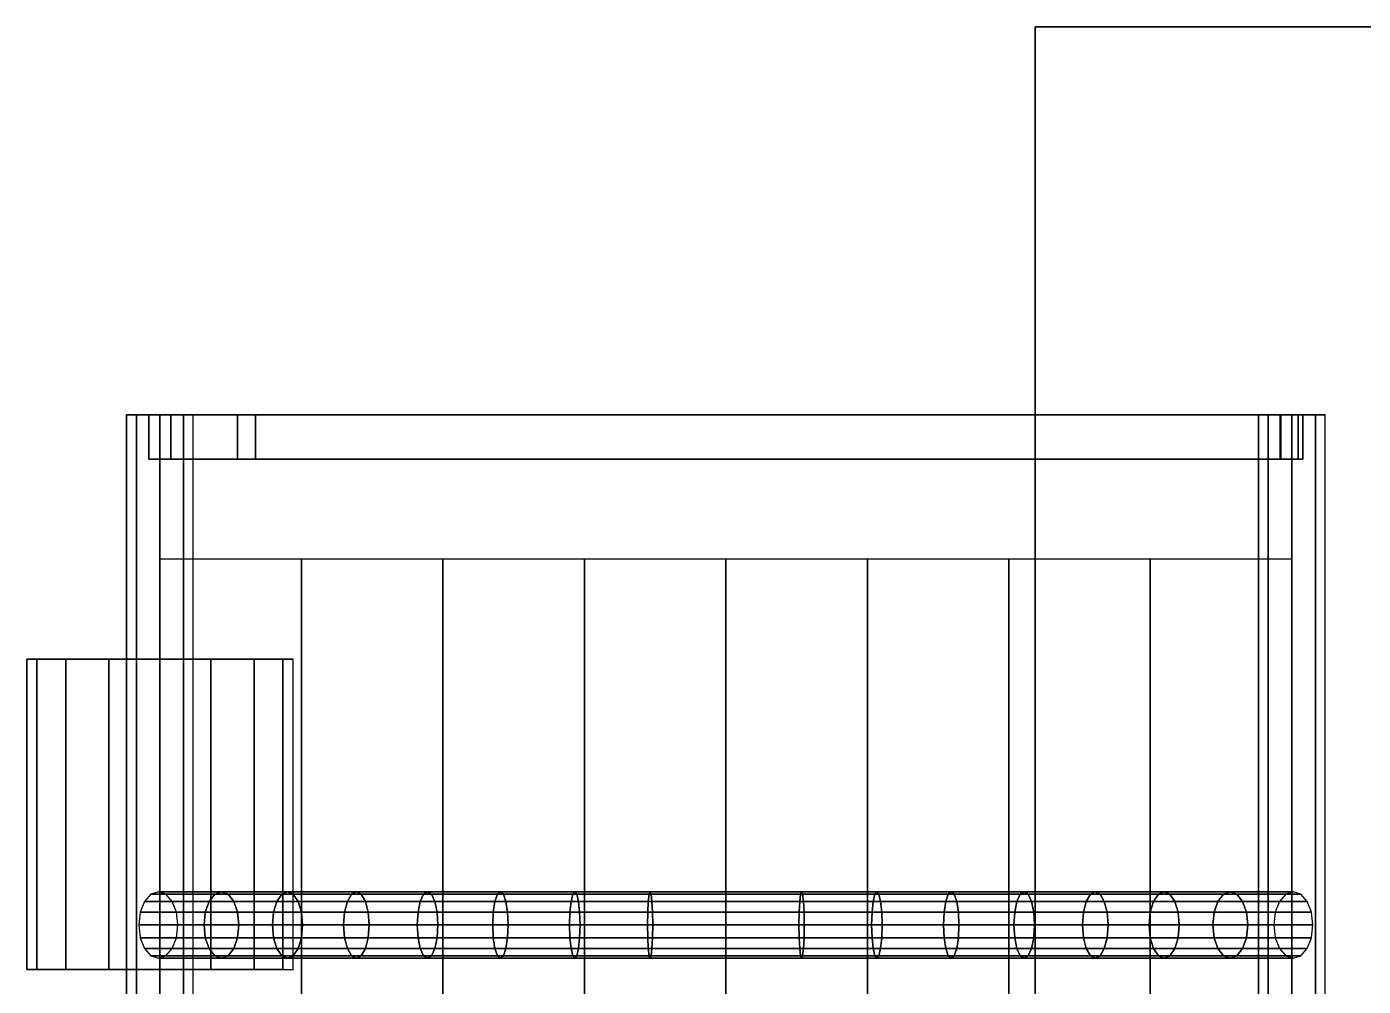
# Model space of a CAD drawing. Extents: x -45 to 195, y -45 to 195.
# Drawn here: x -45.4 to 14.8, y 106.7 to 150 of the extents above; entities that cross this region are included whole.
import ezdxf

# ---------------------------------------------------------------- set-up
doc = ezdxf.new("R2010")
doc.units = 0
doc.header["$MEASUREMENT"] = 0
doc.layers.get('0').update_dxf_attribs({"linetype": 'CONTINUOUS'})

# ---------------------------------------------------------------- blocks, each defined once
blk = doc.blocks.new('CA8IS083')
at = {"extrusion": (-1, 0, 0)}
blk.add_line((-50, 52), (-50, 0), dxfattribs=at)
for centre, radius in [((-51.5, 65.5, 40.985), 6), ((-51.5, 65.5, 52), 1.5), ((-51.5, 46, 52), 1.5), ((-0.5, 46, 52), 1.5)]:
    blk.add_circle(centre, radius, dxfattribs=at)
for points in [[(-29, 49.512, 43.131), (-29.574, 49.453, 43.229), (-29.574, 52.383, 45.187), (-29, 52.45, 45.094)], [(-28.426, 49.453, 43.229), (-29, 49.512, 43.131), (-29, 52.45, 45.094), (-28.426, 52.383, 45.187)], [(-30.386, 49.029, 43.921), (-30.5, 48.729, 44.41), (-30.5, 51.569, 46.308), (-30.386, 51.906, 45.843)], [(-30.061, 49.283, 43.506), (-30.386, 49.029, 43.921), (-30.386, 51.906, 45.843), (-30.061, 52.192, 45.45)], [(-29.574, 49.453, 43.229), (-30.061, 49.283, 43.506), (-30.061, 52.192, 45.45), (-29.574, 52.383, 45.187)], [(-27.939, 49.283, 43.506), (-28.426, 49.453, 43.229), (-28.426, 52.383, 45.187), (-27.939, 52.192, 45.45)], [(-27.614, 49.029, 43.921), (-27.939, 49.283, 43.506), (-27.939, 52.192, 45.45), (-27.614, 51.906, 45.843)], [(-27.5, 48.729, 44.41), (-27.614, 49.029, 43.921), (-27.614, 51.906, 45.843), (-27.5, 51.569, 46.308)], [(-30.5, 48.729, 44.41), (-30.386, 48.429, 44.9), (-30.386, 51.231, 46.772), (-30.5, 51.569, 46.308)], [(-30.386, 48.429, 44.9), (-30.061, 48.174, 45.315), (-30.061, 50.945, 47.166), (-30.386, 51.231, 46.772)], [(-27.939, 48.174, 45.315), (-27.614, 48.429, 44.9), (-27.614, 51.231, 46.772), (-27.939, 50.945, 47.166)], [(-27.614, 48.429, 44.9), (-27.5, 48.729, 44.41), (-27.5, 51.569, 46.308), (-27.614, 51.231, 46.772)], [(-30.061, 48.174, 45.315), (-29.574, 48.005, 45.592), (-29.574, 50.754, 47.429), (-30.061, 50.945, 47.166)], [(-29.574, 48.005, 45.592), (-29, 47.945, 45.689), (-29, 50.687, 47.521), (-29.574, 50.754, 47.429)], [(-29, 47.945, 45.689), (-28.426, 48.005, 45.592), (-28.426, 50.754, 47.429), (-29, 50.687, 47.521)], [(-28.426, 48.005, 45.592), (-27.939, 48.174, 45.315), (-27.939, 50.945, 47.166), (-28.426, 50.754, 47.429)], [(-29.574, 46.378, 41.506), (-30.061, 46.23, 41.796), (-30.061, 49.283, 43.506), (-29.574, 49.453, 43.229)], [(-29, 46.43, 41.405), (-29.574, 46.378, 41.506), (-29.574, 49.453, 43.229), (-29, 49.512, 43.131)], [(-28.426, 46.378, 41.506), (-29, 46.43, 41.405), (-29, 49.512, 43.131), (-28.426, 49.453, 43.229)], [(-27.939, 46.23, 41.796), (-28.426, 46.378, 41.506), (-28.426, 49.453, 43.229), (-27.939, 49.283, 43.506)], [(-30.386, 46.009, 42.23), (-30.5, 45.749, 42.741), (-30.5, 48.729, 44.41), (-30.386, 49.029, 43.921)], [(-30.061, 46.23, 41.796), (-30.386, 46.009, 42.23), (-30.386, 49.029, 43.921), (-30.061, 49.283, 43.506)], [(-27.614, 46.009, 42.23), (-27.939, 46.23, 41.796), (-27.939, 49.283, 43.506), (-27.614, 49.029, 43.921)], [(-27.5, 45.749, 42.741), (-27.614, 46.009, 42.23), (-27.614, 49.029, 43.921), (-27.5, 48.729, 44.41)], [(-30.5, 45.749, 42.741), (-30.386, 45.488, 43.253), (-30.386, 48.429, 44.9), (-30.5, 48.729, 44.41)], [(-30.386, 45.488, 43.253), (-30.061, 45.267, 43.686), (-30.061, 48.174, 45.315), (-30.386, 48.429, 44.9)], [(-27.939, 45.267, 43.686), (-27.614, 45.488, 43.253), (-27.614, 48.429, 44.9), (-27.939, 48.174, 45.315)], [(-27.614, 45.488, 43.253), (-27.5, 45.749, 42.741), (-27.5, 48.729, 44.41), (-27.614, 48.429, 44.9)], [(-30.061, 45.267, 43.686), (-29.574, 45.119, 43.976), (-29.574, 48.005, 45.592), (-30.061, 48.174, 45.315)], [(-29.574, 45.119, 43.976), (-29, 45.068, 44.078), (-29, 47.945, 45.689), (-29.574, 48.005, 45.592)], [(-29, 45.068, 44.078), (-28.426, 45.119, 43.976), (-28.426, 48.005, 45.592), (-29, 47.945, 45.689)], [(-28.426, 45.119, 43.976), (-27.939, 45.267, 43.686), (-27.939, 48.174, 45.315), (-28.426, 48.005, 45.592)], [(-29.574, 43.177, 40.031), (-30.061, 43.053, 40.331), (-30.061, 46.23, 41.796), (-29.574, 46.378, 41.506)], [(-29, 43.221, 39.925), (-29.574, 43.177, 40.031), (-29.574, 46.378, 41.506), (-29, 46.43, 41.405)], [(-28.426, 43.177, 40.031), (-29, 43.221, 39.925), (-29, 46.43, 41.405), (-28.426, 46.378, 41.506)], [(-27.939, 43.053, 40.331), (-28.426, 43.177, 40.031), (-28.426, 46.378, 41.506), (-27.939, 46.23, 41.796)], [(-30.386, 42.866, 40.781), (-30.5, 42.647, 41.311), (-30.5, 45.749, 42.741), (-30.386, 46.009, 42.23)], [(-30.061, 43.053, 40.331), (-30.386, 42.866, 40.781), (-30.386, 46.009, 42.23), (-30.061, 46.23, 41.796)], [(-27.614, 42.866, 40.781), (-27.939, 43.053, 40.331), (-27.939, 46.23, 41.796), (-27.614, 46.009, 42.23)], [(-27.5, 42.647, 41.311), (-27.614, 42.866, 40.781), (-27.614, 46.009, 42.23), (-27.5, 45.749, 42.741)], [(-30.5, 42.647, 41.311), (-30.386, 42.427, 41.842), (-30.386, 45.488, 43.253), (-30.5, 45.749, 42.741)], [(-30.386, 42.427, 41.842), (-30.061, 42.241, 42.291), (-30.061, 45.267, 43.686), (-30.386, 45.488, 43.253)], [(-30.061, 42.241, 42.291), (-29.574, 42.116, 42.592), (-29.574, 45.119, 43.976), (-30.061, 45.267, 43.686)], [(-28.426, 42.116, 42.592), (-27.939, 42.241, 42.291), (-27.939, 45.267, 43.686), (-28.426, 45.119, 43.976)], [(-27.939, 42.241, 42.291), (-27.614, 42.427, 41.842), (-27.614, 45.488, 43.253), (-27.939, 45.267, 43.686)], [(-27.614, 42.427, 41.842), (-27.5, 42.647, 41.311), (-27.5, 45.749, 42.741), (-27.614, 45.488, 43.253)], [(-29.574, 42.116, 42.592), (-29, 42.073, 42.697), (-29, 45.068, 44.078), (-29.574, 45.119, 43.976)], [(-29, 42.073, 42.697), (-28.426, 42.116, 42.592), (-28.426, 45.119, 43.976), (-29, 45.068, 44.078)], [(-30.386, 39.62, 39.583), (-30.5, 39.442, 40.129), (-30.5, 42.647, 41.311), (-30.386, 42.866, 40.781)], [(-30.061, 39.77, 39.12), (-30.386, 39.62, 39.583), (-30.386, 42.866, 40.781), (-30.061, 43.053, 40.331)], [(-29.574, 39.87, 38.811), (-30.061, 39.77, 39.12), (-30.061, 43.053, 40.331), (-29.574, 43.177, 40.031)], [(-29, 39.906, 38.702), (-29.574, 39.87, 38.811), (-29.574, 43.177, 40.031), (-29, 43.221, 39.925)], [(-28.426, 39.87, 38.811), (-29, 39.906, 38.702), (-29, 43.221, 39.925), (-28.426, 43.177, 40.031)], [(-27.939, 39.77, 39.12), (-28.426, 39.87, 38.811), (-28.426, 43.177, 40.031), (-27.939, 43.053, 40.331)], [(-27.614, 39.62, 39.583), (-27.939, 39.77, 39.12), (-27.939, 43.053, 40.331), (-27.614, 42.866, 40.781)], [(-27.5, 39.442, 40.129), (-27.614, 39.62, 39.583), (-27.614, 42.866, 40.781), (-27.5, 42.647, 41.311)], [(-30.5, 39.442, 40.129), (-30.386, 39.265, 40.675), (-30.386, 42.427, 41.842), (-30.5, 42.647, 41.311)], [(-30.386, 39.265, 40.675), (-30.061, 39.114, 41.138), (-30.061, 42.241, 42.291), (-30.386, 42.427, 41.842)], [(-30.061, 39.114, 41.138), (-29.574, 39.014, 41.447), (-29.574, 42.116, 42.592), (-30.061, 42.241, 42.291)], [(-28.426, 39.014, 41.447), (-27.939, 39.114, 41.138), (-27.939, 42.241, 42.291), (-28.426, 42.116, 42.592)], [(-27.939, 39.114, 41.138), (-27.614, 39.265, 40.675), (-27.614, 42.427, 41.842), (-27.939, 42.241, 42.291)], [(-27.614, 39.265, 40.675), (-27.5, 39.442, 40.129), (-27.5, 42.647, 41.311), (-27.614, 42.427, 41.842)], [(-29.574, 39.014, 41.447), (-29, 38.979, 41.556), (-29, 42.073, 42.697), (-29.574, 42.116, 42.592)], [(-29, 38.979, 41.556), (-28.426, 39.014, 41.447), (-28.426, 42.116, 42.592), (-29, 42.073, 42.697)], [(-30.061, 36.402, 38.171), (-30.386, 36.289, 38.644), (-30.386, 39.62, 39.583), (-30.061, 39.77, 39.12)], [(-29.574, 36.478, 37.854), (-30.061, 36.402, 38.171), (-30.061, 39.77, 39.12), (-29.574, 39.87, 38.811)], [(-29, 36.505, 37.743), (-29.574, 36.478, 37.854), (-29.574, 39.87, 38.811), (-29, 39.906, 38.702)], [(-28.426, 36.478, 37.854), (-29, 36.505, 37.743), (-29, 39.906, 38.702), (-28.426, 39.87, 38.811)], [(-27.939, 36.402, 38.171), (-28.426, 36.478, 37.854), (-28.426, 39.87, 38.811), (-27.939, 39.77, 39.12)], [(-27.614, 36.289, 38.644), (-27.939, 36.402, 38.171), (-27.939, 39.77, 39.12), (-27.614, 39.62, 39.583)], [(-30.386, 36.289, 38.644), (-30.5, 36.155, 39.202), (-30.5, 39.442, 40.129), (-30.386, 39.62, 39.583)], [(-30.5, 36.155, 39.202), (-30.386, 36.021, 39.76), (-30.386, 39.265, 40.675), (-30.5, 39.442, 40.129)], [(-30.386, 36.021, 39.76), (-30.061, 35.907, 40.233), (-30.061, 39.114, 41.138), (-30.386, 39.265, 40.675)], [(-27.939, 35.907, 40.233), (-27.614, 36.021, 39.76), (-27.614, 39.265, 40.675), (-27.939, 39.114, 41.138)], [(-27.5, 36.155, 39.202), (-27.614, 36.289, 38.644), (-27.614, 39.62, 39.583), (-27.5, 39.442, 40.129)], [(-27.614, 36.021, 39.76), (-27.5, 36.155, 39.202), (-27.5, 39.442, 40.129), (-27.614, 39.265, 40.675)], [(-30.061, 35.907, 40.233), (-29.574, 35.831, 40.549), (-29.574, 39.014, 41.447), (-30.061, 39.114, 41.138)], [(-29.574, 35.831, 40.549), (-29, 35.805, 40.66), (-29, 38.979, 41.556), (-29.574, 39.014, 41.447)], [(-29, 35.805, 40.66), (-28.426, 35.831, 40.549), (-28.426, 39.014, 41.447), (-29, 38.979, 41.556)], [(-28.426, 35.831, 40.549), (-27.939, 35.907, 40.233), (-27.939, 39.114, 41.138), (-28.426, 39.014, 41.447)], [(-30.386, 32.895, 37.969), (-30.5, 32.805, 38.536), (-30.5, 36.155, 39.202), (-30.386, 36.289, 38.644)], [(-30.5, 32.805, 38.536), (-30.386, 32.715, 39.103), (-30.386, 36.021, 39.76), (-30.5, 36.155, 39.202)], [(-30.061, 32.971, 37.488), (-30.386, 32.895, 37.969), (-30.386, 36.289, 38.644), (-30.061, 36.402, 38.171)], [(-29.574, 33.022, 37.167), (-30.061, 32.971, 37.488), (-30.061, 36.402, 38.171), (-29.574, 36.478, 37.854)], [(-29, 33.04, 37.054), (-29.574, 33.022, 37.167), (-29.574, 36.478, 37.854), (-29, 36.505, 37.743)], [(-28.426, 33.022, 37.167), (-29, 33.04, 37.054), (-29, 36.505, 37.743), (-28.426, 36.478, 37.854)], [(-27.939, 32.971, 37.488), (-28.426, 33.022, 37.167), (-28.426, 36.478, 37.854), (-27.939, 36.402, 38.171)], [(-27.614, 32.895, 37.969), (-27.939, 32.971, 37.488), (-27.939, 36.402, 38.171), (-27.614, 36.289, 38.644)], [(-27.5, 32.805, 38.536), (-27.614, 32.895, 37.969), (-27.614, 36.289, 38.644), (-27.5, 36.155, 39.202)], [(-27.614, 32.715, 39.103), (-27.5, 32.805, 38.536), (-27.5, 36.155, 39.202), (-27.614, 36.021, 39.76)], [(-30.386, 32.715, 39.103), (-30.061, 32.639, 39.583), (-30.061, 35.907, 40.233), (-30.386, 36.021, 39.76)], [(-30.061, 32.639, 39.583), (-29.574, 32.588, 39.904), (-29.574, 35.831, 40.549), (-30.061, 35.907, 40.233)], [(-29.574, 32.588, 39.904), (-29, 32.57, 40.017), (-29, 35.805, 40.66), (-29.574, 35.831, 40.549)], [(-29, 32.57, 40.017), (-28.426, 32.588, 39.904), (-28.426, 35.831, 40.549), (-29, 35.805, 40.66)], [(-28.426, 32.588, 39.904), (-27.939, 32.639, 39.583), (-27.939, 35.907, 40.233), (-28.426, 35.831, 40.549)], [(-27.939, 32.639, 39.583), (-27.614, 32.715, 39.103), (-27.614, 36.021, 39.76), (-27.939, 35.907, 40.233)], [(-30.386, 29.458, 37.562), (-30.5, 29.413, 38.134), (-30.5, 32.805, 38.536), (-30.386, 32.895, 37.969)], [(-30.5, 29.413, 38.134), (-30.386, 29.368, 38.706), (-30.386, 32.715, 39.103), (-30.5, 32.805, 38.536)], [(-30.061, 29.496, 37.077), (-30.386, 29.458, 37.562), (-30.386, 32.895, 37.969), (-30.061, 32.971, 37.488)], [(-30.386, 29.368, 38.706), (-30.061, 29.33, 39.191), (-30.061, 32.639, 39.583), (-30.386, 32.715, 39.103)], [(-29.574, 29.522, 36.753), (-30.061, 29.496, 37.077), (-30.061, 32.971, 37.488), (-29.574, 33.022, 37.167)], [(-30.061, 29.33, 39.191), (-29.574, 29.304, 39.516), (-29.574, 32.588, 39.904), (-30.061, 32.639, 39.583)], [(-29, 29.531, 36.639), (-29.574, 29.522, 36.753), (-29.574, 33.022, 37.167), (-29, 33.04, 37.054)], [(-29.574, 29.304, 39.516), (-29, 29.295, 39.629), (-29, 32.57, 40.017), (-29.574, 32.588, 39.904)], [(-28.426, 29.522, 36.753), (-29, 29.531, 36.639), (-29, 33.04, 37.054), (-28.426, 33.022, 37.167)], [(-29, 29.295, 39.629), (-28.426, 29.304, 39.516), (-28.426, 32.588, 39.904), (-29, 32.57, 40.017)], [(-27.939, 29.496, 37.077), (-28.426, 29.522, 36.753), (-28.426, 33.022, 37.167), (-27.939, 32.971, 37.488)], [(-28.426, 29.304, 39.516), (-27.939, 29.33, 39.191), (-27.939, 32.639, 39.583), (-28.426, 32.588, 39.904)], [(-27.614, 29.458, 37.562), (-27.939, 29.496, 37.077), (-27.939, 32.971, 37.488), (-27.614, 32.895, 37.969)], [(-27.939, 29.33, 39.191), (-27.614, 29.368, 38.706), (-27.614, 32.715, 39.103), (-27.939, 32.639, 39.583)], [(-27.5, 29.413, 38.134), (-27.614, 29.458, 37.562), (-27.614, 32.895, 37.969), (-27.5, 32.805, 38.536)], [(-27.614, 29.368, 38.706), (-27.5, 29.413, 38.134), (-27.5, 32.805, 38.536), (-27.614, 32.715, 39.103)], [(-29.574, 26, 36.614), (-30.061, 26, 36.939), (-30.061, 29.496, 37.077), (-29.574, 29.522, 36.753)], [(-29, 26, 36.5), (-29.574, 26, 36.614), (-29.574, 29.522, 36.753), (-29, 29.531, 36.639)], [(-28.426, 26, 36.614), (-29, 26, 36.5), (-29, 29.531, 36.639), (-28.426, 29.522, 36.753)], [(-27.939, 26, 36.939), (-28.426, 26, 36.614), (-28.426, 29.522, 36.753), (-27.939, 29.496, 37.077)], [(-30.386, 26, 37.426), (-30.5, 26, 38), (-30.5, 29.413, 38.134), (-30.386, 29.458, 37.562)], [(-30.5, 26, 38), (-30.386, 26, 38.574), (-30.386, 29.368, 38.706), (-30.5, 29.413, 38.134)], [(-30.061, 26, 36.939), (-30.386, 26, 37.426), (-30.386, 29.458, 37.562), (-30.061, 29.496, 37.077)], [(-30.386, 26, 38.574), (-30.061, 26, 39.061), (-30.061, 29.33, 39.191), (-30.386, 29.368, 38.706)], [(-30.061, 26, 39.061), (-29.574, 26, 39.386), (-29.574, 29.304, 39.516), (-30.061, 29.33, 39.191)], [(-29.574, 26, 39.386), (-29, 26, 39.5), (-29, 29.295, 39.629), (-29.574, 29.304, 39.516)], [(-29, 26, 39.5), (-28.426, 26, 39.386), (-28.426, 29.304, 39.516), (-29, 29.295, 39.629)], [(-28.426, 26, 39.386), (-27.939, 26, 39.061), (-27.939, 29.33, 39.191), (-28.426, 29.304, 39.516)], [(-27.614, 26, 37.426), (-27.939, 26, 36.939), (-27.939, 29.496, 37.077), (-27.614, 29.458, 37.562)], [(-27.939, 26, 39.061), (-27.614, 26, 38.574), (-27.614, 29.368, 38.706), (-27.939, 29.33, 39.191)], [(-27.5, 26, 38), (-27.614, 26, 37.426), (-27.614, 29.458, 37.562), (-27.5, 29.413, 38.134)], [(-27.614, 26, 38.574), (-27.5, 26, 38), (-27.5, 29.413, 38.134), (-27.614, 29.368, 38.706)], [(-30.5, 22.587, 38.134), (-30.386, 22.632, 38.706), (-30.386, 26, 38.574), (-30.5, 26, 38)], [(-30.386, 22.542, 37.562), (-30.5, 22.587, 38.134), (-30.5, 26, 38), (-30.386, 26, 37.426)], [(-30.386, 22.632, 38.706), (-30.061, 22.67, 39.191), (-30.061, 26, 39.061), (-30.386, 26, 38.574)], [(-30.061, 22.504, 37.077), (-30.386, 22.542, 37.562), (-30.386, 26, 37.426), (-30.061, 26, 36.939)], [(-30.061, 22.67, 39.191), (-29.574, 22.696, 39.516), (-29.574, 26, 39.386), (-30.061, 26, 39.061)], [(-29.574, 22.478, 36.753), (-30.061, 22.504, 37.077), (-30.061, 26, 36.939), (-29.574, 26, 36.614)], [(-29.574, 22.696, 39.516), (-29, 22.705, 39.629), (-29, 26, 39.5), (-29.574, 26, 39.386)], [(-29, 22.469, 36.639), (-29.574, 22.478, 36.753), (-29.574, 26, 36.614), (-29, 26, 36.5)], [(-28.426, 22.478, 36.753), (-29, 22.469, 36.639), (-29, 26, 36.5), (-28.426, 26, 36.614)], [(-29, 22.705, 39.629), (-28.426, 22.696, 39.516), (-28.426, 26, 39.386), (-29, 26, 39.5)], [(-27.939, 22.504, 37.077), (-28.426, 22.478, 36.753), (-28.426, 26, 36.614), (-27.939, 26, 36.939)], [(-28.426, 22.696, 39.516), (-27.939, 22.67, 39.191), (-27.939, 26, 39.061), (-28.426, 26, 39.386)], [(-27.614, 22.542, 37.562), (-27.939, 22.504, 37.077), (-27.939, 26, 36.939), (-27.614, 26, 37.426)], [(-27.939, 22.67, 39.191), (-27.614, 22.632, 38.706), (-27.614, 26, 38.574), (-27.939, 26, 39.061)], [(-27.5, 22.587, 38.134), (-27.614, 22.542, 37.562), (-27.614, 26, 37.426), (-27.5, 26, 38)], [(-27.614, 22.632, 38.706), (-27.5, 22.587, 38.134), (-27.5, 26, 38), (-27.614, 26, 38.574)], [(-30.5, 19.195, 38.536), (-30.386, 19.285, 39.103), (-30.386, 22.632, 38.706), (-30.5, 22.587, 38.134)], [(-30.386, 19.105, 37.969), (-30.5, 19.195, 38.536), (-30.5, 22.587, 38.134), (-30.386, 22.542, 37.562)], [(-30.386, 19.285, 39.103), (-30.061, 19.361, 39.583), (-30.061, 22.67, 39.191), (-30.386, 22.632, 38.706)], [(-30.061, 19.029, 37.488), (-30.386, 19.105, 37.969), (-30.386, 22.542, 37.562), (-30.061, 22.504, 37.077)], [(-30.061, 19.361, 39.583), (-29.574, 19.412, 39.904), (-29.574, 22.696, 39.516), (-30.061, 22.67, 39.191)], [(-29.574, 18.978, 37.167), (-30.061, 19.029, 37.488), (-30.061, 22.504, 37.077), (-29.574, 22.478, 36.753)], [(-29.574, 19.412, 39.904), (-29, 19.43, 40.017), (-29, 22.705, 39.629), (-29.574, 22.696, 39.516)], [(-29, 18.96, 37.054), (-29.574, 18.978, 37.167), (-29.574, 22.478, 36.753), (-29, 22.469, 36.639)], [(-29, 19.43, 40.017), (-28.426, 19.412, 39.904), (-28.426, 22.696, 39.516), (-29, 22.705, 39.629)], [(-28.426, 18.978, 37.167), (-29, 18.96, 37.054), (-29, 22.469, 36.639), (-28.426, 22.478, 36.753)], [(-28.426, 19.412, 39.904), (-27.939, 19.361, 39.583), (-27.939, 22.67, 39.191), (-28.426, 22.696, 39.516)], [(-27.939, 19.029, 37.488), (-28.426, 18.978, 37.167), (-28.426, 22.478, 36.753), (-27.939, 22.504, 37.077)], [(-27.939, 19.361, 39.583), (-27.614, 19.285, 39.103), (-27.614, 22.632, 38.706), (-27.939, 22.67, 39.191)], [(-27.614, 19.105, 37.969), (-27.939, 19.029, 37.488), (-27.939, 22.504, 37.077), (-27.614, 22.542, 37.562)], [(-27.614, 19.285, 39.103), (-27.5, 19.195, 38.536), (-27.5, 22.587, 38.134), (-27.614, 22.632, 38.706)], [(-27.5, 19.195, 38.536), (-27.614, 19.105, 37.969), (-27.614, 22.542, 37.562), (-27.5, 22.587, 38.134)], [(-30.5, 15.845, 39.202), (-30.386, 15.979, 39.76), (-30.386, 19.285, 39.103), (-30.5, 19.195, 38.536)], [(-30.386, 15.979, 39.76), (-30.061, 16.093, 40.233), (-30.061, 19.361, 39.583), (-30.386, 19.285, 39.103)], [(-30.061, 16.093, 40.233), (-29.574, 16.169, 40.549), (-29.574, 19.412, 39.904), (-30.061, 19.361, 39.583)], [(-29.574, 16.169, 40.549), (-29, 16.195, 40.66), (-29, 19.43, 40.017), (-29.574, 19.412, 39.904)], [(-29, 16.195, 40.66), (-28.426, 16.169, 40.549), (-28.426, 19.412, 39.904), (-29, 19.43, 40.017)], [(-28.426, 16.169, 40.549), (-27.939, 16.093, 40.233), (-27.939, 19.361, 39.583), (-28.426, 19.412, 39.904)], [(-27.939, 16.093, 40.233), (-27.614, 15.979, 39.76), (-27.614, 19.285, 39.103), (-27.939, 19.361, 39.583)], [(-27.614, 15.979, 39.76), (-27.5, 15.845, 39.202), (-27.5, 19.195, 38.536), (-27.614, 19.285, 39.103)], [(-30.386, 15.711, 38.644), (-30.5, 15.845, 39.202), (-30.5, 19.195, 38.536), (-30.386, 19.105, 37.969)], [(-30.061, 15.598, 38.171), (-30.386, 15.711, 38.644), (-30.386, 19.105, 37.969), (-30.061, 19.029, 37.488)], [(-29.574, 15.522, 37.854), (-30.061, 15.598, 38.171), (-30.061, 19.029, 37.488), (-29.574, 18.978, 37.167)], [(-29, 15.495, 37.743), (-29.574, 15.522, 37.854), (-29.574, 18.978, 37.167), (-29, 18.96, 37.054)], [(-28.426, 15.522, 37.854), (-29, 15.495, 37.743), (-29, 18.96, 37.054), (-28.426, 18.978, 37.167)], [(-27.939, 15.598, 38.171), (-28.426, 15.522, 37.854), (-28.426, 18.978, 37.167), (-27.939, 19.029, 37.488)], [(-27.614, 15.711, 38.644), (-27.939, 15.598, 38.171), (-27.939, 19.029, 37.488), (-27.614, 19.105, 37.969)], [(-27.5, 15.845, 39.202), (-27.614, 15.711, 38.644), (-27.614, 19.105, 37.969), (-27.5, 19.195, 38.536)], [(-30.5, 12.558, 40.129), (-30.386, 12.735, 40.675), (-30.386, 15.979, 39.76), (-30.5, 15.845, 39.202)], [(-30.386, 12.38, 39.583), (-30.5, 12.558, 40.129), (-30.5, 15.845, 39.202), (-30.386, 15.711, 38.644)], [(-30.386, 12.735, 40.675), (-30.061, 12.886, 41.138), (-30.061, 16.093, 40.233), (-30.386, 15.979, 39.76)], [(-30.061, 12.23, 39.12), (-30.386, 12.38, 39.583), (-30.386, 15.711, 38.644), (-30.061, 15.598, 38.171)], [(-30.061, 12.886, 41.138), (-29.574, 12.986, 41.447), (-29.574, 16.169, 40.549), (-30.061, 16.093, 40.233)], [(-29.574, 12.986, 41.447), (-29, 13.021, 41.556), (-29, 16.195, 40.66), (-29.574, 16.169, 40.549)], [(-29, 13.021, 41.556), (-28.426, 12.986, 41.447), (-28.426, 16.169, 40.549), (-29, 16.195, 40.66)], [(-28.426, 12.986, 41.447), (-27.939, 12.886, 41.138), (-27.939, 16.093, 40.233), (-28.426, 16.169, 40.549)], [(-27.939, 12.886, 41.138), (-27.614, 12.735, 40.675), (-27.614, 15.979, 39.76), (-27.939, 16.093, 40.233)], [(-27.614, 12.38, 39.583), (-27.939, 12.23, 39.12), (-27.939, 15.598, 38.171), (-27.614, 15.711, 38.644)], [(-27.614, 12.735, 40.675), (-27.5, 12.558, 40.129), (-27.5, 15.845, 39.202), (-27.614, 15.979, 39.76)], [(-27.5, 12.558, 40.129), (-27.614, 12.38, 39.583), (-27.614, 15.711, 38.644), (-27.5, 15.845, 39.202)], [(-29.574, 12.13, 38.811), (-30.061, 12.23, 39.12), (-30.061, 15.598, 38.171), (-29.574, 15.522, 37.854)], [(-29, 12.094, 38.702), (-29.574, 12.13, 38.811), (-29.574, 15.522, 37.854), (-29, 15.495, 37.743)], [(-28.426, 12.13, 38.811), (-29, 12.094, 38.702), (-29, 15.495, 37.743), (-28.426, 15.522, 37.854)], [(-27.939, 12.23, 39.12), (-28.426, 12.13, 38.811), (-28.426, 15.522, 37.854), (-27.939, 15.598, 38.171)], [(-30.5, 9.353, 41.311), (-30.386, 9.573, 41.842), (-30.386, 12.735, 40.675), (-30.5, 12.558, 40.129)], [(-30.386, 9.573, 41.842), (-30.061, 9.759, 42.291), (-30.061, 12.886, 41.138), (-30.386, 12.735, 40.675)], [(-30.061, 9.759, 42.291), (-29.574, 9.884, 42.592), (-29.574, 12.986, 41.447), (-30.061, 12.886, 41.138)], [(-29.574, 9.884, 42.592), (-29, 9.927, 42.697), (-29, 13.021, 41.556), (-29.574, 12.986, 41.447)], [(-29, 9.927, 42.697), (-28.426, 9.884, 42.592), (-28.426, 12.986, 41.447), (-29, 13.021, 41.556)], [(-28.426, 9.884, 42.592), (-27.939, 9.759, 42.291), (-27.939, 12.886, 41.138), (-28.426, 12.986, 41.447)], [(-27.939, 9.759, 42.291), (-27.614, 9.573, 41.842), (-27.614, 12.735, 40.675), (-27.939, 12.886, 41.138)], [(-27.614, 9.573, 41.842), (-27.5, 9.353, 41.311), (-27.5, 12.558, 40.129), (-27.614, 12.735, 40.675)], [(-30.386, 9.134, 40.781), (-30.5, 9.353, 41.311), (-30.5, 12.558, 40.129), (-30.386, 12.38, 39.583)], [(-30.061, 8.947, 40.331), (-30.386, 9.134, 40.781), (-30.386, 12.38, 39.583), (-30.061, 12.23, 39.12)], [(-29.574, 8.823, 40.031), (-30.061, 8.947, 40.331), (-30.061, 12.23, 39.12), (-29.574, 12.13, 38.811)], [(-29, 8.779, 39.925), (-29.574, 8.823, 40.031), (-29.574, 12.13, 38.811), (-29, 12.094, 38.702)], [(-28.426, 8.823, 40.031), (-29, 8.779, 39.925), (-29, 12.094, 38.702), (-28.426, 12.13, 38.811)], [(-27.939, 8.947, 40.331), (-28.426, 8.823, 40.031), (-28.426, 12.13, 38.811), (-27.939, 12.23, 39.12)], [(-27.614, 9.134, 40.781), (-27.939, 8.947, 40.331), (-27.939, 12.23, 39.12), (-27.614, 12.38, 39.583)], [(-27.5, 9.353, 41.311), (-27.614, 9.134, 40.781), (-27.614, 12.38, 39.583), (-27.5, 12.558, 40.129)], [(-30.386, 6.512, 43.253), (-30.061, 6.733, 43.686), (-30.061, 9.759, 42.291), (-30.386, 9.573, 41.842)], [(-30.061, 6.733, 43.686), (-29.574, 6.881, 43.976), (-29.574, 9.884, 42.592), (-30.061, 9.759, 42.291)], [(-29.574, 6.881, 43.976), (-29, 6.932, 44.078), (-29, 9.927, 42.697), (-29.574, 9.884, 42.592)], [(-29, 6.932, 44.078), (-28.426, 6.881, 43.976), (-28.426, 9.884, 42.592), (-29, 9.927, 42.697)], [(-28.426, 6.881, 43.976), (-27.939, 6.733, 43.686), (-27.939, 9.759, 42.291), (-28.426, 9.884, 42.592)], [(-27.939, 6.733, 43.686), (-27.614, 6.512, 43.253), (-27.614, 9.573, 41.842), (-27.939, 9.759, 42.291)], [(-30.5, 6.251, 42.741), (-30.386, 6.512, 43.253), (-30.386, 9.573, 41.842), (-30.5, 9.353, 41.311)], [(-30.386, 5.991, 42.23), (-30.5, 6.251, 42.741), (-30.5, 9.353, 41.311), (-30.386, 9.134, 40.781)], [(-30.061, 5.77, 41.796), (-30.386, 5.991, 42.23), (-30.386, 9.134, 40.781), (-30.061, 8.947, 40.331)], [(-27.614, 5.991, 42.23), (-27.939, 5.77, 41.796), (-27.939, 8.947, 40.331), (-27.614, 9.134, 40.781)], [(-27.614, 6.512, 43.253), (-27.5, 6.251, 42.741), (-27.5, 9.353, 41.311), (-27.614, 9.573, 41.842)], [(-27.5, 6.251, 42.741), (-27.614, 5.991, 42.23), (-27.614, 9.134, 40.781), (-27.5, 9.353, 41.311)], [(-29.574, 5.622, 41.506), (-30.061, 5.77, 41.796), (-30.061, 8.947, 40.331), (-29.574, 8.823, 40.031)], [(-29, 5.57, 41.405), (-29.574, 5.622, 41.506), (-29.574, 8.823, 40.031), (-29, 8.779, 39.925)], [(-28.426, 5.622, 41.506), (-29, 5.57, 41.405), (-29, 8.779, 39.925), (-28.426, 8.823, 40.031)], [(-27.939, 5.77, 41.796), (-28.426, 5.622, 41.506), (-28.426, 8.823, 40.031), (-27.939, 8.947, 40.331)], [(-30.386, 3.571, 44.9), (-30.061, 3.826, 45.315), (-30.061, 6.733, 43.686), (-30.386, 6.512, 43.253)], [(-30.061, 3.826, 45.315), (-29.574, 3.995, 45.592), (-29.574, 6.881, 43.976), (-30.061, 6.733, 43.686)], [(-29.574, 3.995, 45.592), (-29, 4.055, 45.689), (-29, 6.932, 44.078), (-29.574, 6.881, 43.976)], [(-29, 4.055, 45.689), (-28.426, 3.995, 45.592), (-28.426, 6.881, 43.976), (-29, 6.932, 44.078)], [(-28.426, 3.995, 45.592), (-27.939, 3.826, 45.315), (-27.939, 6.733, 43.686), (-28.426, 6.881, 43.976)], [(-27.939, 3.826, 45.315), (-27.614, 3.571, 44.9), (-27.614, 6.512, 43.253), (-27.939, 6.733, 43.686)], [(-30.5, 3.271, 44.41), (-30.386, 3.571, 44.9), (-30.386, 6.512, 43.253), (-30.5, 6.251, 42.741)], [(-30.386, 2.971, 43.921), (-30.5, 3.271, 44.41), (-30.5, 6.251, 42.741), (-30.386, 5.991, 42.23)], [(-27.614, 3.571, 44.9), (-27.5, 3.271, 44.41), (-27.5, 6.251, 42.741), (-27.614, 6.512, 43.253)], [(-27.5, 3.271, 44.41), (-27.614, 2.971, 43.921), (-27.614, 5.991, 42.23), (-27.5, 6.251, 42.741)], [(-30.061, 2.717, 43.506), (-30.386, 2.971, 43.921), (-30.386, 5.991, 42.23), (-30.061, 5.77, 41.796)], [(-29.574, 2.547, 43.229), (-30.061, 2.717, 43.506), (-30.061, 5.77, 41.796), (-29.574, 5.622, 41.506)], [(-29, 2.488, 43.131), (-29.574, 2.547, 43.229), (-29.574, 5.622, 41.506), (-29, 5.57, 41.405)], [(-28.426, 2.547, 43.229), (-29, 2.488, 43.131), (-29, 5.57, 41.405), (-28.426, 5.622, 41.506)], [(-27.939, 2.717, 43.506), (-28.426, 2.547, 43.229), (-28.426, 5.622, 41.506), (-27.939, 5.77, 41.796)], [(-27.614, 2.971, 43.921), (-27.939, 2.717, 43.506), (-27.939, 5.77, 41.796), (-27.614, 5.991, 42.23)], [(-30.386, 0.769, 46.772), (-30.061, 1.055, 47.166), (-30.061, 3.826, 45.315), (-30.386, 3.571, 44.9)], [(-30.061, 1.055, 47.166), (-29.574, 1.246, 47.429), (-29.574, 3.995, 45.592), (-30.061, 3.826, 45.315)], [(-29.574, 1.246, 47.429), (-29, 1.313, 47.521), (-29, 4.055, 45.689), (-29.574, 3.995, 45.592)], [(-29, 1.313, 47.521), (-28.426, 1.246, 47.429), (-28.426, 3.995, 45.592), (-29, 4.055, 45.689)], [(-28.426, 1.246, 47.429), (-27.939, 1.055, 47.166), (-27.939, 3.826, 45.315), (-28.426, 3.995, 45.592)], [(-27.939, 1.055, 47.166), (-27.614, 0.769, 46.772), (-27.614, 3.571, 44.9), (-27.939, 3.826, 45.315)], [(-30.5, 0.431, 46.308), (-30.386, 0.769, 46.772), (-30.386, 3.571, 44.9), (-30.5, 3.271, 44.41)], [(-30.386, 0.094, 45.843), (-30.5, 0.431, 46.308), (-30.5, 3.271, 44.41), (-30.386, 2.971, 43.921)], [(-27.614, 0.769, 46.772), (-27.5, 0.431, 46.308), (-27.5, 3.271, 44.41), (-27.614, 3.571, 44.9)], [(-27.5, 0.431, 46.308), (-27.614, 0.094, 45.843), (-27.614, 2.971, 43.921), (-27.5, 3.271, 44.41)], [(-30.061, -0.192, 45.45), (-30.386, 0.094, 45.843), (-30.386, 2.971, 43.921), (-30.061, 2.717, 43.506)], [(-29.574, -0.383, 45.187), (-30.061, -0.192, 45.45), (-30.061, 2.717, 43.506), (-29.574, 2.547, 43.229)], [(-29, -0.45, 45.094), (-29.574, -0.383, 45.187), (-29.574, 2.547, 43.229), (-29, 2.488, 43.131)], [(-28.426, -0.383, 45.187), (-29, -0.45, 45.094), (-29, 2.488, 43.131), (-28.426, 2.547, 43.229)], [(-27.939, -0.192, 45.45), (-28.426, -0.383, 45.187), (-28.426, 2.547, 43.229), (-27.939, 2.717, 43.506)], [(-27.614, 0.094, 45.843), (-27.939, -0.192, 45.45), (-27.939, 2.717, 43.506), (-27.614, 2.971, 43.921)]]:
    blk.add_3dface(points)
mesh = blk.add_polymesh((2, 16), dxfattribs=dict(n_close=True))
for k, corner in enumerate([(-40.985, 45.5, 65.5), (-40.985, 45.957, 67.796), (-40.985, 47.257, 69.743), (-40.985, 49.204, 71.043), (-40.985, 51.5, 71.5), (-40.985, 53.796, 71.043), (-40.985, 55.743, 69.743), (-40.985, 57.043, 67.796), (-40.985, 57.5, 65.5), (-40.985, 57.043, 63.204), (-40.985, 55.743, 61.257), (-40.985, 53.796, 59.957), (-40.985, 51.5, 59.5), (-40.985, 49.204, 59.957), (-40.985, 47.257, 61.257), (-40.985, 45.957, 63.204), (-26.985, 45.5, 65.5), (-26.985, 45.957, 67.796), (-26.985, 47.257, 69.743), (-26.985, 49.204, 71.043), (-26.985, 51.5, 71.5), (-26.985, 53.796, 71.043), (-26.985, 55.743, 69.743), (-26.985, 57.043, 67.796), (-26.985, 57.5, 65.5), (-26.985, 57.043, 63.204), (-26.985, 55.743, 61.257), (-26.985, 53.796, 59.957), (-26.985, 51.5, 59.5), (-26.985, 49.204, 59.957), (-26.985, 47.257, 61.257), (-26.985, 45.957, 63.204)]):
    mesh.set_mesh_vertex(divmod(k, 16), corner)
mesh = blk.add_polymesh((2, 8), dxfattribs=dict(n_close=True))
for k, corner in enumerate([(-52, 50, 65.5), (-52, 50.439, 66.561), (-52, 51.5, 67), (-52, 52.561, 66.561), (-52, 53, 65.5), (-52, 52.561, 64.439), (-52, 51.5, 64), (-52, 50.439, 64.439), (0, 50, 65.5), (0, 50.439, 66.561), (0, 51.5, 67), (0, 52.561, 66.561), (0, 53, 65.5), (0, 52.561, 64.439), (0, 51.5, 64), (0, 50.439, 64.439)]):
    mesh.set_mesh_vertex(divmod(k, 8), corner)
mesh = blk.add_polymesh((2, 8), dxfattribs=dict(n_close=True))
for k, corner in enumerate([(-52, 50, 46), (-52, 50.439, 47.061), (-52, 51.5, 47.5), (-52, 52.561, 47.061), (-52, 53, 46), (-52, 52.561, 44.939), (-52, 51.5, 44.5), (-52, 50.439, 44.939), (0, 50, 46), (0, 50.439, 47.061), (0, 51.5, 47.5), (0, 52.561, 47.061), (0, 53, 46), (0, 52.561, 44.939), (0, 51.5, 44.5), (0, 50.439, 44.939)]):
    mesh.set_mesh_vertex(divmod(k, 8), corner)
mesh = blk.add_polymesh((6, 3))
for k, corner in enumerate([(-52, 51, 46), (-50, 51, 46), (-50, 51, 46), (-52, 51), (-50, 51), (-50, 51), (-52, 52), (-50, 52), (-50, 51), (-52, 52, 46), (-50, 52, 46), (-50, 51, 46), (-52, 52, 46), (-52, 52, 46), (-52, 51, 46), (-52, 52), (-52, 52), (-52, 51)]):
    mesh.set_mesh_vertex(divmod(k, 3), corner)
mesh = blk.add_polymesh((6, 3))
for k, corner in enumerate([(-52, 52, 1), (-50, 52, 1), (-50, 52, 1), (-52, 0, 1), (-50, 0, 1), (-50, 0, 1), (-52, 0), (-50, 0), (-50, 0, 1), (-52, 52), (-50, 52), (-50, 52, 1), (-52, 52), (-52, 52), (-52, 52, 1), (-52, 0), (-52, 0), (-52, 0, 1)]):
    mesh.set_mesh_vertex(divmod(k, 3), corner)
mesh = blk.add_polymesh((6, 3))
for k, corner in enumerate([(-52, 0, 65), (-50, 0, 65), (-50, 0, 65), (-52, 52, 65), (-50, 52, 65), (-50, 52, 65), (-52, 52, 66), (-50, 52, 66), (-50, 52, 65), (-52, 0, 66), (-50, 0, 66), (-50, 0, 65), (-52, 0, 66), (-52, 0, 66), (-52, 0, 65), (-52, 52, 66), (-52, 52, 66), (-52, 52, 65)]):
    mesh.set_mesh_vertex(divmod(k, 3), corner)
mesh = blk.add_polymesh((2, 9))
for k, corner in enumerate([(-6.5, 0.5, 47.5), (-6.5, 6.875, 47.5), (-6.5, 13.25, 47.5), (-6.5, 19.625, 47.5), (-6.5, 26, 47.5), (-6.5, 32.375, 47.5), (-6.5, 38.75, 47.5), (-6.5, 45.125, 47.5), (-6.5, 51.5, 47.5), (-45.5, 0.5, 47.5), (-45.5, 6.875, 47.5), (-45.5, 13.25, 47.5), (-45.5, 19.625, 47.5), (-45.5, 26, 47.5), (-45.5, 32.375, 47.5), (-45.5, 38.75, 47.5), (-45.5, 45.125, 47.5), (-45.5, 51.5, 47.5)]):
    mesh.set_mesh_vertex(divmod(k, 9), corner)
mesh = blk.add_polymesh((6, 3))
for k, corner in enumerate([(-52, 1.017, -0.012), (-50, 1.017, -0.012), (-50, 1.017, -0.012), (-52, 48, 65), (-50, 48, 65), (-50, 48, 65), (-52, 47.19, 65.586), (-50, 47.19, 65.586), (-50, 48, 65), (-52, 0.206, 0.574), (-50, 0.206, 0.574), (-50, 1.017, -0.012), (-52, 0.206, 0.574), (-52, 0.206, 0.574), (-52, 1.017, -0.012), (-52, 47.19, 65.586), (-52, 47.19, 65.586), (-52, 48, 65)]):
    mesh.set_mesh_vertex(divmod(k, 3), corner)
mesh = blk.add_polymesh((2, 8), dxfattribs=dict(n_close=True))
for k, corner in enumerate([(-52, -1, 46), (-52, -0.561, 47.061), (-52, 0.5, 47.5), (-52, 1.561, 47.061), (-52, 2, 46), (-52, 1.561, 44.939), (-52, 0.5, 44.5), (-52, -0.561, 44.939), (0, -1, 46), (0, -0.561, 47.061), (0, 0.5, 47.5), (0, 1.561, 47.061), (0, 2, 46), (0, 1.561, 44.939), (0, 0.5, 44.5), (0, -0.561, 44.939)]):
    mesh.set_mesh_vertex(divmod(k, 8), corner)
mesh = blk.add_polymesh((6, 3))
for k, corner in enumerate([(-52, 1), (-50, 1), (-50, 1), (-52, 1, 66), (-50, 1, 66), (-50, 1, 66), (-52, 0, 66), (-50, 0, 66), (-50, 1, 66), (-52, 0), (-50, 0), (-50, 1), (-52, 0), (-52, 0), (-52, 1), (-52, 0, 66), (-52, 0, 66), (-52, 1, 66)]):
    mesh.set_mesh_vertex(divmod(k, 3), corner)

msp = doc.modelspace()

# ---------------------------------------------------------------- linework, layer by layer
at = {"color": 7}
for p, q in [((0, 150, 72), (150, 150, 72)), ((0, 0, 72), (0, 150, 72))]:
    msp.add_line(p, q, dxfattribs=at)
for points in [[(150, 150, 77), (0, 150, 77), (0, 0, 77), (150, 0, 77)], [(150, 150, 72), (0, 150, 72), (0, 0, 72), (150, 0, 72)]]:
    msp.add_3dface(points, dxfattribs=at)

# ---------------------------------------------------------------- block references
at = {"xscale": -1, "rotation": 90}
msp.add_blockref('CA8IS083', (12.06, 80.506), dxfattribs=at)

doc.saveas('drawing.dxf')
